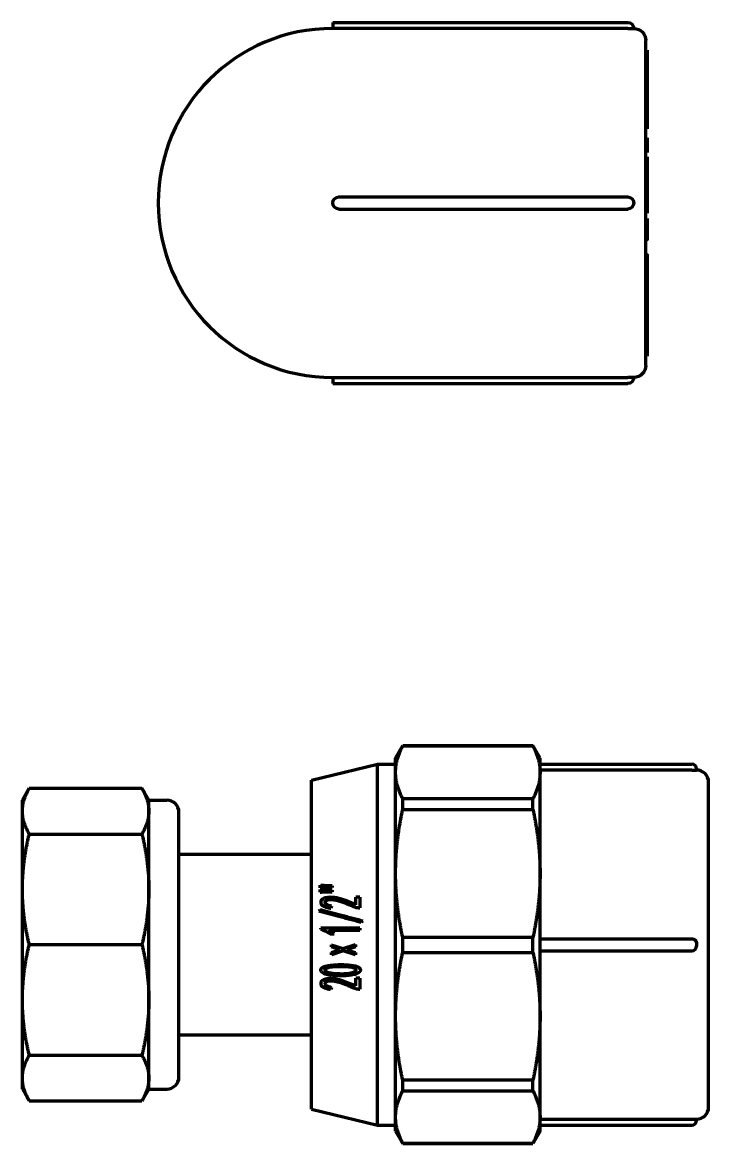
# Model space of a CAD drawing. Header units: millimetres. Extents: x -92220 to 11040, y -5929 to 27498.
# Drawn here: x -84342.1 to -84285.1, y 23743 to 23836.2 of the extents above; entities that cross this region are included whole.
import ezdxf

# ---------------------------------------------------------------- set-up
doc = ezdxf.new("R2010")
doc.units = ezdxf.units.MM
doc.layers.add('100 noprint', color=1, linetype='Continuous', plot=False)

# ---------------------------------------------------------------- blocks, each defined once
blk = doc.blocks.new('A$C14EC3C771')
at = {"color": 0, "linetype": 'Continuous', "lineweight": -2}
for p, q in [((0, 15.5), (0.595, 16.53)), ((0.595, 16.517), (0.595, 16.53)), ((0.595, 16.53), (11.405, 16.53)), ((0.595, 16.517), (11.405, 16.517)), ((11.405, 16.517), (11.405, 16.53)), ((12, 15.5), (11.405, 16.53)), ((-7, 13.66), (-1.5, 15)), ((-1.5, -15), (-1.5, 15)), ((-1.5, 15), (0, 15)), ((0, 14.312), (0, 15.5)), ((12, 14.312), (12, 15.5)), ((12, 15), (24.6, 15)), ((0, 5.912), (0, 14.312)), ((24.6, 14.491), (12, 14.491)), ((12, 5.912), (12, 14.312)), ((25, 14.6), (25, 14.5)), ((25, 14.5), (25, 14.5)), ((-7, -13.66), (-7, 13.66)), ((26, -13.5), (26, 13.5)), ((-31, 12), (-30.43, 12.988)), ((-30.429, 12.989), (-21.071, 12.989)), ((-20.5, 12), (-21.07, 12.988)), ((-31, 11.086), (-31, 12)), ((-20.5, 11.086), (-20.5, 12)), ((-20.5, 12), (-19, 12)), ((11.405, 12.107), (0.595, 12.107)), ((0.595, 11.221), (0.595, 12.107)), ((0.595, 11.221), (11.405, 11.221)), ((11.405, 11.221), (11.405, 12.107)), ((-31, 4.591), (-31, 11.086)), ((-20.5, 4.591), (-20.5, 11.086)), ((-18, -11), (-18, 11)), ((-30.429, 9.183), (-21.071, 9.183)), ((-18, 7.5), (-7, 7.5)), ((0, -5.952), (0, 5.912)), ((12, -5.952), (12, 5.912)), ((-6.253, 4.716), (-6.253, 4.926)), ((-5.28, 4.873), (-5.28, 4.742)), ((-31, -4.594), (-31, 4.591)), ((-20.5, -4.594), (-20.5, 4.591)), ((-6.253, 4.363), (-6.253, 4.573)), ((-5.28, 4.522), (-5.28, 4.391)), ((-2.978, 3.951), (-3.315, 3.951)), ((-3.315, 3.317), (-3.315, 3.951)), ((-2.978, 3.951), (-2.978, 3.062)), ((-6.384, 2.798), (-6.271, 2.887)), ((-5.317, 3.193), (-5.373, 3.027)), ((-3.053, 3.062), (-2.978, 3.062)), ((-2.735, 1.956), (-2.847, 1.867)), ((-6.197, 1.27), (-6.197, 1.376)), ((-2.978, 1.376), (-2.978, 1.198)), ((-5.448, 0.908), (-5.092, 0.908)), ((-4.344, -0.33), (-3.333, 0.002)), ((-3.333, 0.002), (-3.333, -0.182)), ((11.405, 0.602), (0.595, 0.602)), ((0.595, -0.648), (0.595, 0.602)), ((11.405, -0.648), (11.405, 0.602)), ((12, 0.48), (24.6, 0.48)), ((25, 0.08), (25, -0.12)), ((-30.429, -0.002), (-21.071, -0.002)), ((-5.317, -0.199), (-5.317, -0.014)), ((-5.317, -0.014), (-4.344, -0.33)), ((-4.643, -0.428), (-5.317, -0.199)), ((-5.317, -0.655), (-4.643, -0.428)), ((-4.344, -0.524), (-5.317, -0.84)), ((-5.317, -0.84), (-5.317, -0.655)), ((-3.333, -0.858), (-4.344, -0.524)), ((-3.333, -0.182), (-4.045, -0.428)), ((-4.045, -0.428), (-3.333, -0.664)), ((-3.333, -0.664), (-3.333, -0.858)), ((0.595, -0.648), (11.405, -0.648)), ((12, -0.52), (24.6, -0.52)), ((-5.317, -3.558), (-5.373, -3.724)), ((-2.978, -2.8), (-3.315, -2.8)), ((-3.315, -3.434), (-3.315, -2.8)), ((-3.053, -3.689), (-2.978, -3.689)), ((-2.978, -2.8), (-2.978, -3.689)), ((-31, -11.087), (-31, -4.594)), ((-20.5, -11.087), (-20.5, -4.594)), ((0, -14.328), (0, -5.952)), ((12, -14.328), (12, -5.952)), ((-18, -7.5), (-7, -7.5)), ((-30.429, -9.185), (-21.071, -9.185)), ((-31, -12), (-31, -11.087)), ((-20.5, -12), (-20.5, -11.087)), ((-31, -12), (-30.43, -12.988)), ((-20.5, -12), (-21.07, -12.988)), ((-20.5, -12), (-19, -12)), ((11.405, -11.255), (0.595, -11.255)), ((0.595, -12.138), (0.595, -11.255)), ((11.405, -12.138), (11.405, -11.255)), ((-30.429, -12.989), (-21.071, -12.989)), ((0.595, -12.138), (11.405, -12.138)), ((-7, -13.66), (-1.5, -15)), ((0, -15.5), (0, -14.328)), ((12, -15.5), (12, -14.328)), ((12, -14.492), (24.6, -14.492)), ((25, -14.5), (25, -14.5)), ((25, -14.5), (25, -14.6)), ((-1.5, -15), (0, -15)), ((0, -15.5), (0.595, -16.53)), ((12, -15.5), (11.405, -16.53)), ((12, -15), (24.6, -15)), ((11.405, -16.519), (0.595, -16.519)), ((0.595, -16.53), (0.595, -16.519)), ((0.595, -16.53), (11.405, -16.53)), ((11.405, -16.53), (11.405, -16.519))]:
    blk.add_line(p, q, dxfattribs=at)
for centre, radius, start, end in [((24.6, 14.6), 0.4, 0, 90), ((25, 13.5), 1, 0, 90), ((-19, 11), 1, 0, 90), ((24.6, -0.12), 0.4, 270, 0), ((-19, -11), 1, 270, 0), ((25, -13.5), 1, 270, 0), ((24.6, -14.6), 0.4, 270, 0)]:
    blk.add_arc(centre, radius, start, end, dxfattribs=at)
for points, weights in [([(0, 14.312), (0, 15.379), (0.595, 16.517)], [1, 1.01647560781, 1]), ([(11.405, 16.517), (12, 15.379), (12, 14.312)], [1, 1.01647560781, 1]), ([(0.595, 12.107), (0, 13.245), (0, 14.312)], [1, 1.01647560781, 1]), ([(12, 14.312), (12, 13.245), (11.405, 12.107)], [1, 1.01647560781, 1]), ([(-31, 11.086), (-31, 12), (-30.429, 12.989)], [1, 1.02039017055, 1]), ([(-30.429, 12.989), (-30.429, 12.988), (-30.43, 12.988)], [1, 1.00000643757, 1.00001287108]), ([(-21.071, 12.989), (-20.5, 12), (-20.5, 11.086)], [1, 1.02039017055, 1]), ([(-21.07, 12.988), (-21.071, 12.988), (-21.071, 12.989)], [1.00001287108, 1.00000643757, 1]), ([(0, 5.912), (0, 8.481), (0.595, 11.221)], [1, 1.01647560781, 1]), ([(11.405, 11.221), (12, 8.481), (12, 5.912)], [1, 1.01647560781, 1]), ([(-30.429, 9.183), (-31, 10.172), (-31, 11.086)], [1, 1.02039017055, 1]), ([(-20.5, 11.086), (-20.5, 10.172), (-21.071, 9.183)], [1, 1.02039017055, 1]), ([(-31, 4.591), (-31, 6.796), (-30.429, 9.183)], [1, 1.02039017055, 1]), ([(-21.071, 9.183), (-20.5, 6.796), (-20.5, 4.591)], [1, 1.02039017055, 1]), ([(0.595, 0.602), (0, 3.342), (0, 5.912)], [1, 1.01647560781, 1]), ([(12, 5.912), (12, 3.342), (11.405, 0.602)], [1, 1.01647560781, 1]), ([(-5.878, 4.732), (-5.581, 4.737), (-5.28, 4.742)], [1, 1.00001499621, 1]), ([(-5.28, 4.873), (-5.524, 4.882), (-5.766, 4.891)], [1, 1.00000974873, 1]), ([(-30.429, -0.002), (-31, 2.386), (-31, 4.591)], [1, 1.02039017055, 1]), ([(-20.5, 4.591), (-20.5, 2.386), (-21.071, -0.002)], [1, 1.02039017055, 1]), ([(-5.878, 4.381), (-5.581, 4.386), (-5.28, 4.391)], [1, 1.00001472954, 1]), ([(-5.28, 4.522), (-5.524, 4.53), (-5.766, 4.538)], [1, 1.00000962558, 1]), ([(-6.384, 2.798), (-4.68, 2.349), (-2.847, 1.867)], [1, 0.99992220428, 1]), ([(-2.735, 1.956), (-4.568, 2.438), (-6.271, 2.887)], [1, 0.999922343825, 1]), ([(-2.978, 1.376), (-4.632, 1.376), (-6.197, 1.376)], [1, 1.00037678374, 1]), ([(-5.56, 1.198), (-4.297, 1.198), (-2.978, 1.198)], [1, 1.00023934171, 1]), ([(-31, -4.594), (-31, -2.388), (-30.429, -0.002)], [1, 1.02039017055, 1]), ([(-21.071, -0.002), (-20.5, -2.388), (-20.5, -4.594)], [1, 1.02039017055, 1]), ([(0, -5.952), (0, -3.385), (0.595, -0.648)], [1, 1.01647560781, 1]), ([(11.405, -0.648), (12, -3.385), (12, -5.952)], [1, 1.01647560781, 1]), ([(-30.429, -9.185), (-31, -6.799), (-31, -4.594)], [1, 1.02039017055, 1]), ([(-20.5, -4.594), (-20.5, -6.799), (-21.071, -9.185)], [1, 1.02039017055, 1]), ([(0.595, -11.255), (0, -8.518), (0, -5.952)], [1, 1.01647560781, 1]), ([(12, -5.952), (12, -8.518), (11.405, -11.255)], [1, 1.01647560781, 1]), ([(-31, -11.087), (-31, -10.174), (-30.429, -9.185)], [1, 1.02039017055, 1]), ([(-21.071, -9.185), (-20.5, -10.174), (-20.5, -11.087)], [1, 1.02039017055, 1]), ([(-30.429, -12.989), (-31, -12), (-31, -11.087)], [1, 1.02039017055, 1]), ([(-20.5, -11.087), (-20.5, -12), (-21.071, -12.989)], [1, 1.02039017055, 1]), ([(0, -14.328), (0, -13.268), (0.595, -12.138)], [1, 1.01647560781, 1]), ([(11.405, -12.138), (12, -13.268), (12, -14.328)], [1, 1.01647560781, 1]), ([(0.595, -16.519), (0, -15.388), (0, -14.328)], [1, 1.01647560781, 1]), ([(12, -14.328), (12, -15.388), (11.405, -16.519)], [1, 1.01647560781, 1])]:
    blk.add_rational_spline(points, weights, degree=2, dxfattribs=at)
for points, knots in [([(24.6, 14.491), (24.65, 14.491), (24.704, 14.491), (24.802, 14.492), (24.847, 14.493), (24.918, 14.495), (24.949, 14.496), (24.99, 14.498), (25, 14.499), (25, 14.5)], [0.06027142, 0.06027142, 0.06027142, 0.06027142, 0.0753398, 0.0753398, 0.09040818, 0.09040818, 0.10547796, 0.10547796, 0.12054774, 0.12054774, 0.12054774, 0.12054774]), ([(-5.766, 4.891), (-5.9, 4.895), (-6.034, 4.904), (-6.196, 4.92), (-6.224, 4.923), (-6.253, 4.926)], [-0.05077396, -0.05077396, -0.05077396, -0.05077396, -0.0090136, -0.0090136, 0, 0, 0, 0]), ([(-6.253, 4.716), (-6.15, 4.72), (-6.048, 4.724), (-5.923, 4.73), (-5.901, 4.731), (-5.878, 4.732)], [-0.03855209, -0.03855209, -0.03855209, -0.03855209, -0.00688919, -0.00688919, 0, 0, 0, 0]), ([(-5.766, 4.538), (-5.9, 4.543), (-6.033, 4.552), (-6.195, 4.567), (-6.224, 4.57), (-6.253, 4.573)], [-0.05069869, -0.05069869, -0.05069869, -0.05069869, -0.00907407, -0.00907407, 0, 0, 0, 0]), ([(-6.253, 4.363), (-6.15, 4.368), (-6.048, 4.373), (-5.923, 4.379), (-5.901, 4.38), (-5.878, 4.381)], [-0.03834267, -0.03834267, -0.03834267, -0.03834267, -0.00692498, -0.00692498, 0, 0, 0, 0]), ([(-3.315, 3.317), (-3.592, 3.43), (-3.896, 3.551), (-4.417, 3.743), (-4.58, 3.795), (-4.93, 3.89), (-5.18, 3.94), (-5.692, 3.922), (-5.827, 3.883), (-5.972, 3.83), (-6.051, 3.797), (-6.149, 3.709), (-6.173, 3.684), (-6.197, 3.645), (-6.212, 3.619), (-6.226, 3.542), (-6.223, 3.504), (-6.215, 3.467)], [-0.7581192, -0.7581192, -0.7581192, -0.7581192, -0.6146606, -0.6146606, -0.4855216, -0.4855216, -0.2887135, -0.2887135, -0.1346827, -0.1346827, -0.0513112, -0.0513112, -0.0240004, -0.0240004, -0.0118535, -0.0118535, 0, 0, 0, 0]), ([(-5.317, 3.193), (-5.399, 3.207), (-5.484, 3.226), (-5.644, 3.281), (-5.694, 3.31), (-5.764, 3.359), (-5.798, 3.387), (-5.837, 3.439), (-5.849, 3.46), (-5.862, 3.505), (-5.862, 3.52), (-5.861, 3.543), (-5.858, 3.557), (-5.843, 3.588), (-5.831, 3.603), (-5.793, 3.64), (-5.762, 3.659), (-5.67, 3.706), (-5.597, 3.725), (-5.41, 3.753), (-5.278, 3.75), (-4.984, 3.705), (-4.862, 3.674), (-4.513, 3.57), (-4.256, 3.476), (-3.74, 3.278), (-3.706, 3.255), (-3.379, 3.101), (-3.219, 3.068), (-3.053, 3.062)], [-0.2326309, -0.2326309, -0.2326309, -0.2326309, -0.2296216, -0.2296216, -0.2264407, -0.2264407, -0.223502, -0.223502, -0.2217825, -0.2217825, -0.2202314, -0.2202314, -0.217468, -0.217468, -0.213954, -0.213954, -0.2077172, -0.2077172, -0.1926831, -0.1926831, -0.1683988, -0.1683988, -0.1482295, -0.1482295, -0.1139741, -0.1139741, -0.0515541, -0.0515541, 0, 0, 0, 0]), ([(-6.215, 3.467), (-6.213, 3.446), (-6.208, 3.427), (-6.193, 3.388), (-6.183, 3.369), (-6.143, 3.312), (-6.107, 3.278), (-5.981, 3.188), (-5.857, 3.133), (-5.568, 3.062), (-5.469, 3.043), (-5.373, 3.027)], [-0.1463418, -0.1463418, -0.1463418, -0.1463418, -0.1343182, -0.1343182, -0.1217776, -0.1217776, -0.0930675, -0.0930675, -0.0303124, -0.0303124, 0, 0, 0, 0]), ([(-6.197, 1.27), (-5.981, 1.199), (-5.769, 1.107), (-5.531, 0.963), (-5.489, 0.936), (-5.448, 0.908)], [-0.08592871, -0.08592871, -0.08592871, -0.08592871, -0.01537987, -0.01537987, 0, 0, 0, 0]), ([(-5.092, 0.908), (-5.21, 1.001), (-5.336, 1.084), (-5.499, 1.168), (-5.529, 1.183), (-5.56, 1.198)], [-0.05691164, -0.05691164, -0.05691164, -0.05691164, -0.01056661, -0.01056661, 0, 0, 0, 0]), ([(24.6, 0.48), (24.65, 0.48), (24.704, 0.47), (24.802, 0.429), (24.847, 0.398), (24.918, 0.327), (24.949, 0.282), (24.99, 0.184), (25, 0.13), (25, 0.08)], [0.12054774, 0.12054774, 0.12054774, 0.12054774, 0.13561612, 0.13561612, 0.1506845, 0.1506845, 0.16575427, 0.16575427, 0.18082405, 0.18082405, 0.18082405, 0.18082405]), ([(-4.765, -2.589), (-4.505, -2.598), (-4.274, -2.59), (-4.054, -2.579), (-3.786, -2.566), (-3.381, -2.474), (-3.252, -2.445), (-3.061, -2.324), (-3.014, -2.284), (-2.966, -2.231), (-2.947, -2.207), (-2.926, -2.161), (-2.92, -2.141), (-2.918, -2.1), (-2.92, -2.079), (-2.936, -2.032), (-2.951, -2.007), (-2.99, -1.958), (-3.024, -1.922), (-3.166, -1.835), (-3.259, -1.799), (-3.784, -1.653), (-4.534, -1.656), (-5.304, -1.669), (-5.596, -1.726), (-5.846, -1.792), (-5.962, -1.835), (-6.086, -1.907), (-6.126, -1.934), (-6.175, -1.988), (-6.191, -2.01), (-6.214, -2.064), (-6.215, -2.09), (-6.215, -2.102), (-6.215, -2.127), (-6.211, -2.153), (-6.195, -2.201), (-6.183, -2.224), (-6.137, -2.285), (-6.097, -2.319), (-5.929, -2.424), (-5.781, -2.473), (-5.371, -2.566), (-5.051, -2.588), (-4.765, -2.589)], [-0.156997, -0.156997, -0.156997, -0.156997, -0.1038511, -0.1038511, -0.0649974, -0.0649974, -0.0587778, -0.0587778, -0.0562932, -0.0562932, -0.0547171, -0.0547171, -0.0537338, -0.0537338, -0.0528499, -0.0528499, -0.0517728, -0.0517728, -0.0505902, -0.0505902, -0.0492365, -0.0492365, -0.0430135, -0.0430135, -0.0277868, -0.0277868, -0.0131938, -0.0131938, -0.0069007, -0.0069007, -0.0036524, -0.0036524, 0, 0, 0, 0.007801, 0.007801, 0.0153385, 0.0153385, 0.0283501, 0.0283501, 0.0639454, 0.0639454, 0.1224253, 0.1224253, 0.1224253, 0.1224253]), ([(-4.877, -2.405), (-5.107, -2.393), (-5.355, -2.37), (-5.658, -2.294), (-5.725, -2.262), (-5.788, -2.227), (-5.812, -2.211), (-5.843, -2.18), (-5.852, -2.168), (-5.864, -2.143), (-5.868, -2.132), (-5.87, -2.106), (-5.868, -2.093), (-5.86, -2.066), (-5.852, -2.053), (-5.825, -2.02), (-5.803, -2.004), (-5.723, -1.957), (-5.648, -1.934), (-5.359, -1.86), (-5.147, -1.85), (-4.747, -1.834), (-4.471, -1.833), (-4.239, -1.835), (-4.123, -1.84), (-3.851, -1.863), (-3.67, -1.884), (-3.478, -1.943), (-3.422, -1.965), (-3.345, -2.014), (-3.326, -2.033), (-3.305, -2.057), (-3.297, -2.07), (-3.288, -2.093), (-3.285, -2.103), (-3.285, -2.125), (-3.287, -2.135), (-3.296, -2.161), (-3.306, -2.174), (-3.336, -2.208), (-3.363, -2.227), (-3.429, -2.267), (-3.513, -2.31), (-3.871, -2.385), (-4.243, -2.439), (-4.877, -2.405)], [-1.736994, -1.736994, -1.736994, -1.736994, -1.717674, -1.717674, -1.705973, -1.705973, -1.698722, -1.698722, -1.694748, -1.694748, -1.691583, -1.691583, -1.687823, -1.687823, -1.682417, -1.682417, -1.673581, -1.673581, -1.650696, -1.650696, -1.562596, -1.562596, -1.355065, -1.355065, -1.149811, -1.149811, -0.870283, -0.870283, -0.766779, -0.766779, -0.698313, -0.698313, -0.644949, -0.644949, -0.604925, -0.604925, -0.562592, -0.562592, -0.501078, -0.501078, -0.38586, -0.38586, -0.196, -0.196, 0, 0, 0, 0]), ([(-3.315, -3.434), (-4.373, -3.003), (-4.787, -2.883), (-5.464, -2.785), (-5.727, -2.846), (-5.976, -2.912), (-6.052, -2.961), (-6.132, -3.025), (-6.163, -3.054), (-6.195, -3.102), (-6.211, -3.129), (-6.226, -3.207), (-6.223, -3.246), (-6.215, -3.284)], [-0.1425657, -0.1425657, -0.1425657, -0.1425657, -0.123973, -0.123973, -0.0995736, -0.0995736, -0.0531841, -0.0531841, -0.0248283, -0.0248283, -0.011913, -0.011913, 0, 0, 0, 0]), ([(-6.215, -3.284), (-6.213, -3.304), (-6.208, -3.324), (-6.193, -3.363), (-6.183, -3.382), (-6.143, -3.44), (-6.106, -3.474), (-5.981, -3.563), (-5.858, -3.618), (-5.566, -3.69), (-5.468, -3.708), (-5.373, -3.724)], [-0.1455071, -0.1455071, -0.1455071, -0.1455071, -0.1331286, -0.1331286, -0.1204447, -0.1204447, -0.0915917, -0.0915917, -0.0293236, -0.0293236, 0, 0, 0, 0]), ([(-5.317, -3.558), (-5.41, -3.542), (-5.512, -3.519), (-5.685, -3.451), (-5.734, -3.416), (-5.795, -3.364), (-5.818, -3.34), (-5.846, -3.296), (-5.855, -3.276), (-5.861, -3.245), (-5.864, -3.23), (-5.858, -3.195), (-5.852, -3.18), (-5.83, -3.145), (-5.811, -3.127), (-5.763, -3.091), (-5.714, -3.063), (-5.573, -3.02), (-5.464, -2.996), (-4.716, -3.041), (-3.902, -3.408), (-3.592, -3.546), (-3.563, -3.564), (-3.362, -3.654), (-3.208, -3.684), (-3.053, -3.689)], [-0.2150324, -0.2150324, -0.2150324, -0.2150324, -0.1876984, -0.1876984, -0.1620225, -0.1620225, -0.145966, -0.145966, -0.1347558, -0.1347558, -0.1294997, -0.1294997, -0.1249356, -0.1249356, -0.1179244, -0.1179244, -0.1079938, -0.1079938, -0.0982483, -0.0982483, -0.0666039, -0.0666039, -0.0480374, -0.0480374, 0, 0, 0, 0]), ([(24.6, -14.492), (24.65, -14.492), (24.704, -14.492), (24.802, -14.494), (24.847, -14.495), (24.918, -14.496), (24.949, -14.497), (24.99, -14.499), (25, -14.5), (25, -14.5)], [0.12054774, 0.12054774, 0.12054774, 0.12054774, 0.13561612, 0.13561612, 0.1506845, 0.1506845, 0.16575427, 0.16575427, 0.18082405, 0.18082405, 0.18082405, 0.18082405])]:
    blk.add_open_spline(points, degree=3, knots=knots, dxfattribs=at)

msp = doc.modelspace()

# ---------------------------------------------------------------- linework, layer by layer
at = {"layer": '100 noprint', "color": 5, "lineweight": 80, "extrusion": (1, 3.83476e-17, -2.22045e-16)}
for p, q in [((-84316.289, 23836.18), (-84291.789, 23836.18)), ((-84291.789, 23835.672), (-84316.289, 23835.672)), ((-84290.289, 23807.68), (-84290.289, 23834.68)), ((-84290.289, 23833.874), (-84290.189, 23833.874)), ((-84290.189, 23833.874), (-84290.189, 23832.14)), ((-84290.289, 23832.14), (-84290.189, 23832.14)), ((-84290.289, 23830.882), (-84290.189, 23830.882)), ((-84290.189, 23830.882), (-84290.189, 23829.878)), ((-84290.289, 23829.878), (-84290.189, 23829.878)), ((-84290.189, 23829.878), (-84290.189, 23829.257)), ((-84290.289, 23829.257), (-84290.189, 23829.257)), ((-84290.189, 23829.257), (-84290.189, 23827.969)), ((-84290.289, 23827.969), (-84290.189, 23827.969)), ((-84290.289, 23827.831), (-84290.189, 23827.831)), ((-84290.189, 23827.969), (-84290.189, 23827.831)), ((-84290.189, 23827.831), (-84290.189, 23827.339)), ((-84290.289, 23827.339), (-84290.189, 23827.339)), ((-84290.289, 23826.601), (-84290.189, 23826.601)), ((-84290.289, 23826.489), (-84290.189, 23826.489)), ((-84290.189, 23826.601), (-84290.189, 23826.489)), ((-84290.189, 23826.489), (-84290.189, 23826.25)), ((-84290.289, 23826.25), (-84290.189, 23826.25)), ((-84290.189, 23826.25), (-84290.189, 23825.374)), ((-84290.289, 23825.374), (-84290.189, 23825.374)), ((-84290.289, 23825.019), (-84290.189, 23825.019)), ((-84290.289, 23824.78), (-84290.189, 23824.78)), ((-84290.189, 23825.019), (-84290.189, 23824.78)), ((-84290.189, 23824.78), (-84290.189, 23824.504)), ((-84290.289, 23824.504), (-84290.189, 23824.504)), ((-84290.189, 23824.504), (-84290.189, 23823.218)), ((-84290.289, 23823.218), (-84290.189, 23823.218)), ((-84290.289, 23823.188), (-84290.189, 23823.188)), ((-84290.289, 23822.919), (-84290.189, 23822.919)), ((-84290.189, 23823.218), (-84290.189, 23823.188)), ((-84290.189, 23823.188), (-84290.189, 23822.919)), ((-84290.189, 23822.919), (-84290.189, 23822.254)), ((-84290.289, 23822.12), (-84290.189, 23822.12)), ((-84290.189, 23822.043), (-84290.189, 23821.651)), ((-84315.789, 23821.68), (-84291.789, 23821.68)), ((-84290.289, 23821.651), (-84290.189, 23821.651)), ((-84290.289, 23821.365), (-84290.189, 23821.365)), ((-84290.289, 23821.115), (-84290.189, 23821.115)), ((-84290.189, 23821.651), (-84290.189, 23821.365)), ((-84290.189, 23821.365), (-84290.189, 23821.115)), ((-84290.189, 23821.115), (-84290.189, 23820.325)), ((-84315.789, 23820.68), (-84291.789, 23820.68)), ((-84290.289, 23820.325), (-84290.189, 23820.325)), ((-84290.289, 23819.898), (-84290.189, 23819.898)), ((-84290.289, 23819.637), (-84290.189, 23819.637)), ((-84290.289, 23819.487), (-84290.189, 23819.487)), ((-84290.189, 23819.898), (-84290.189, 23819.637)), ((-84290.189, 23819.637), (-84290.189, 23819.487)), ((-84290.189, 23819.487), (-84290.189, 23818.982)), ((-84290.289, 23818.122), (-84290.189, 23818.122)), ((-84290.289, 23816.898), (-84290.189, 23816.898)), ((-84290.289, 23815.983), (-84290.189, 23815.983)), ((-84290.289, 23814.364), (-84290.189, 23814.364)), ((-84290.289, 23813.964), (-84290.189, 23813.964)), ((-84290.189, 23814.364), (-84290.189, 23813.964)), ((-84290.289, 23812.724), (-84290.189, 23812.724)), ((-84290.289, 23811.995), (-84290.189, 23811.995)), ((-84290.289, 23811.939), (-84290.189, 23811.939)), ((-84290.289, 23811.763), (-84290.189, 23811.763)), ((-84290.189, 23811.995), (-84290.189, 23811.939)), ((-84290.189, 23811.939), (-84290.189, 23811.763)), ((-84290.289, 23811.034), (-84290.189, 23811.034)), ((-84290.289, 23810.758), (-84290.189, 23810.758)), ((-84290.289, 23810.678), (-84290.189, 23810.678)), ((-84290.189, 23811.034), (-84290.189, 23810.758)), ((-84290.189, 23810.758), (-84290.189, 23810.678)), ((-84290.189, 23810.678), (-84290.189, 23810.583)), ((-84290.289, 23810.583), (-84290.189, 23810.583)), ((-84290.289, 23810.475), (-84290.189, 23810.475)), ((-84290.189, 23810.583), (-84290.189, 23810.475)), ((-84290.289, 23809.116), (-84290.189, 23809.116)), ((-84290.189, 23809.116), (-84290.189, 23808.73)), ((-84290.289, 23808.73), (-84290.189, 23808.73)), ((-84290.289, 23808.495), (-84290.189, 23808.495)), ((-84290.289, 23808.45), (-84290.189, 23808.45)), ((-84290.189, 23808.73), (-84290.189, 23808.495)), ((-84290.189, 23808.495), (-84290.189, 23808.45)), ((-84316.289, 23806.689), (-84291.789, 23806.689)), ((-84316.289, 23806.689), (-84316.289, 23806.18)), ((-84316.289, 23806.18), (-84291.789, 23806.18))]:
    msp.add_line(p, q, dxfattribs=at)
at = {"layer": '100 noprint', "color": 5, "lineweight": 80}
msp.add_line((-84316.289, 23836.18), (-84316.289, 23835.672), dxfattribs=at)
at = {"layer": '100 noprint', "color": 5, "lineweight": 80, "extrusion": (-2.22045e-16, -8.51487e-33, -1)}
for centre, radius, start, end in [((84291.789, 23835.68), 0.5, 90, 180), ((84291.289, 23834.68), 1, 90, 180), ((84291.789, 23821.18), 0.5, 90, 270), ((84291.289, 23807.68), 1, 180, 270), ((84291.789, 23806.68), 0.5, 180, 270)]:
    msp.add_arc(centre, radius, start, end, dxfattribs=at)
at = {"layer": '100 noprint', "color": 5, "lineweight": 80}
msp.add_arc((-84316.289, 23821.18), 14.5, 90, 270, dxfattribs=at)
at = {"layer": '100 noprint', "color": 5, "lineweight": 80, "extrusion": (2.22045e-16, -8.51487e-33, -1)}
msp.add_arc((84315.789, 23821.18), 0.5, 270, 90, dxfattribs=at)
at = {"layer": '100 noprint', "color": 5, "lineweight": 80}
for points, degree, knots in [([(-84291.789, 23835.672), (-84291.731, 23835.672), (-84291.669, 23835.672), (-84291.554, 23835.674), (-84291.501, 23835.675), (-84291.42, 23835.676), (-84291.381, 23835.678), (-84291.335, 23835.679), (-84291.317, 23835.679), (-84291.294, 23835.68), (-84291.289, 23835.68), (-84291.289, 23835.68)], 3, [0.22380526, 0.22380526, 0.22380526, 0.22380526, 0.24107522, 0.24107522, 0.25834518, 0.25834518, 0.27361424, 0.27361424, 0.28601062, 0.28601062, 0.29840701, 0.29840701, 0.29840701, 0.29840701]), ([(-84290.189, 23831.995), (-84290.189, 23831.853), (-84290.189, 23831.412), (-84290.189, 23831.017), (-84290.189, 23830.882)], 2, [-3, -3, -3, -2, -1, -0.484947, -0.484947, -0.484947]), ([(-84290.189, 23816.898), (-84290.189, 23816.898), (-84290.189, 23816.765), (-84290.189, 23816.528)], 2, [-1.502374, -1.502374, -1.502374, -1, 0, 0, 0]), ([(-84290.189, 23816.528), (-84290.189, 23816.266), (-84290.189, 23815.999), (-84290.189, 23815.983)], 2, [-2, -2, -2, -1, -0.936655, -0.936655, -0.936655]), ([(-84290.189, 23815.983), (-84290.189, 23815.983), (-84290.189, 23815.914), (-84290.189, 23815.734)], 2, [-1.431321, -1.431321, -1.431321, -1, 0, 0, 0]), ([(-84290.189, 23814.652), (-84290.189, 23814.464), (-84290.189, 23814.364), (-84290.189, 23814.364)], 2, [-3, -3, -3, -2, -1.429003, -1.429003, -1.429003]), ([(-84290.189, 23813.964), (-84290.189, 23813.964), (-84290.189, 23813.895), (-84290.189, 23813.817)], 2, [-1.875117, -1.875117, -1.875117, -1, 0, 0, 0]), ([(-84290.189, 23812.983), (-84290.189, 23812.764), (-84290.189, 23812.724), (-84290.189, 23812.724)], 2, [-2, -2, -2, -1, -0.823469, -0.823469, -0.823469]), ([(-84290.189, 23811.763), (-84290.189, 23811.607), (-84290.189, 23811.377), (-84290.189, 23811.261)], 2, [-1.854622, -1.854622, -1.854622, -1, 0, 0, 0]), ([(-84290.189, 23811.261), (-84290.189, 23811.09), (-84290.189, 23811.034), (-84290.189, 23811.034)], 2, [-3, -3, -3, -2, -1.715556, -1.715556, -1.715556]), ([(-84291.289, 23806.68), (-84291.289, 23806.68), (-84291.294, 23806.681), (-84291.317, 23806.681), (-84291.335, 23806.682), (-84291.381, 23806.683), (-84291.42, 23806.684), (-84291.501, 23806.686), (-84291.554, 23806.687), (-84291.669, 23806.689), (-84291.731, 23806.689), (-84291.789, 23806.689)], 3, [0.44761051, 0.44761051, 0.44761051, 0.44761051, 0.4600069, 0.4600069, 0.47240329, 0.47240329, 0.48767234, 0.48767234, 0.5049423, 0.5049423, 0.52221227, 0.52221227, 0.52221227, 0.52221227])]:
    msp.add_open_spline(points, degree=degree, knots=knots, dxfattribs=at)
for points in [[(-84290.189, 23832.14), (-84290.189, 23832.14), (-84290.189, 23831.995)], [(-84290.189, 23822.254), (-84290.189, 23822.18), (-84290.189, 23822.12)], [(-84290.189, 23822.12), (-84290.189, 23822.091), (-84290.189, 23822.043)], [(-84290.189, 23818.982), (-84290.189, 23818.566), (-84290.189, 23818.181), (-84290.189, 23818.134)], [(-84290.189, 23818.134), (-84290.189, 23818.122), (-84290.189, 23818.122)], [(-84290.189, 23815.734), (-84290.189, 23815.582), (-84290.189, 23815.326), (-84290.189, 23815.066), (-84290.189, 23814.79), (-84290.189, 23814.652)], [(-84290.189, 23813.817), (-84290.189, 23813.665), (-84290.189, 23813.204), (-84290.189, 23812.983)], [(-84290.189, 23812.724), (-84290.189, 23812.696), (-84290.189, 23812.665)], [(-84290.189, 23812.665), (-84290.189, 23812.5), (-84290.189, 23812.333)], [(-84290.189, 23812.333), (-84290.189, 23812.205), (-84290.189, 23811.995)], [(-84290.189, 23810.475), (-84290.189, 23810.475), (-84290.189, 23810.256)], [(-84290.189, 23810.256), (-84290.189, 23810.065), (-84290.189, 23809.792)], [(-84290.189, 23809.792), (-84290.189, 23809.508), (-84290.189, 23809.129), (-84290.189, 23809.117)], [(-84290.189, 23809.117), (-84290.189, 23809.116), (-84290.189, 23809.116)]]:
    msp.add_open_spline(points, degree=2, dxfattribs=at)

# ---------------------------------------------------------------- block references
at = {"layer": '100 noprint', "color": 1, "lineweight": 80}
msp.add_blockref('A$C14EC3C771', (-84311.074, 23759.569), dxfattribs=at)

doc.saveas('drawing.dxf')
